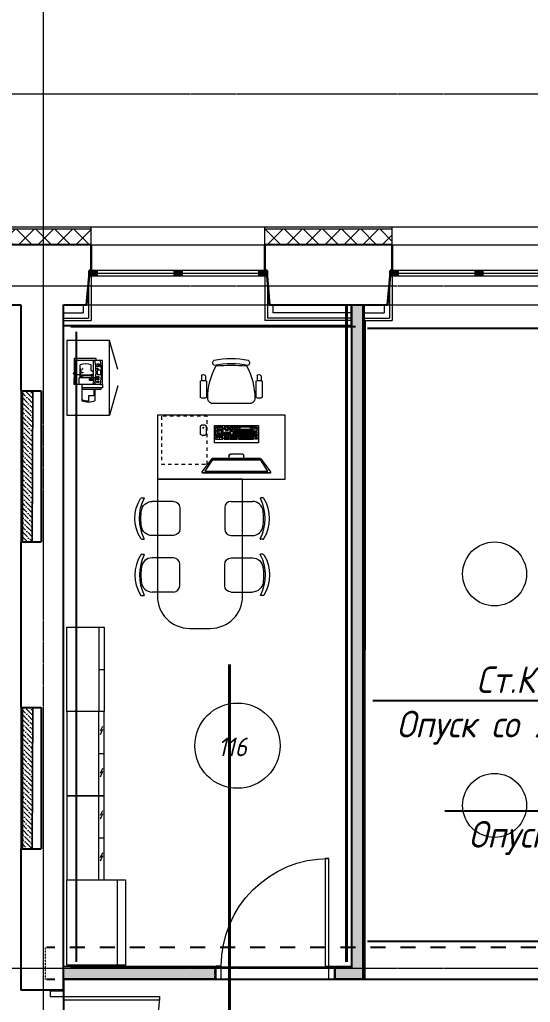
# Model space of a CAD drawing. Header units: millimetres. Extents: x -10178924 to 11692288, y -947381 to 58396.
# Drawn here: x 832958 to 837752, y -913262 to -904046 of the extents above; entities that cross this region are included whole.
import ezdxf
from ezdxf import colors
from ezdxf.entities.mleader import LeaderData, LeaderLine
from ezdxf.math import Vec2, Vec3

# ---------------------------------------------------------------- set-up
doc = ezdxf.new("R2010")
doc.units = ezdxf.units.MM
for name, pattern in [('HIDDEN', [9.525, 6.35, -3.175]), ('короткая штриховая', [282.222222, 141.111111, -141.111111]), ('осевая', [50.8, 31.75, -6.35, 6.35, -6.35]), ('Штрих', [6.35, 3.175, -3.175])]:
    doc.linetypes.add(name, pattern=pattern)
for name, color, linetype in [('_надписи канализация', 7, 'Continuous'), ('PDF _Марки помещений', 5, 'Continuous'), ('PDF _подоконники с зашивкой', 250, 'Continuous'), ('PDF _Стены краска9010', 7, 'Continuous'), ('ВК_Выноски', 7, 'Continuous'), ('Стены внутр.1', 7, 'Continuous')]:
    doc.layers.add(name, color=color, linetype=linetype)
doc.layers.add('PDF _Стены отделка', color=7, linetype='Continuous', true_color=0xb505c2)
for name, color, linetype, lineweight in [('АР_Двери', 250, 'Continuous', 9), ('Балки.1', 7, 'Continuous', 9), ('Двери', 7, 'Continuous', 9), ('Основная ГКЛ', 250, 'Continuous', 9), ('Отделка СТЕН', 6, 'Continuous', 13), ('Перегородки пеноблок', 40, 'Continuous', 9), ('Перегородки_ГКЛ', 20, 'Continuous', 9), ('Размеры осевые', 153, 'Continuous', 9), ('Стены.1', 7, 'Continuous', 25), ('Трасса', 6, 'Continuous', 40), ('ТХ оборудование', 7, 'Continuous', 9)]:
    doc.layers.add(name, color=color, linetype=linetype, lineweight=lineweight)
doc.styles.add('ISOCPEUR', font='isocpeui.ttf', dxfattribs={"width": 0.9})
doc.styles.add('ТЕКСТ', font='arial.ttf', dxfattribs={"height": 200})
doc.linetypes.add('зигзаг', pattern='A,0.00254,-5.08,[131,ltypeshp.shx,S=5.08,R=0,X=-5.08,Y=0],-10.16,[131,ltypeshp.shx,S=5.08,R=180,X=5.08,Y=0],-5.08', length=20.32254)

# ---------------------------------------------------------------- blocks, each defined once
blk = doc.blocks.new('_None')
blk = doc.blocks.new('№ 45 Тумба с распашными дверьми')
at = {"layer": 'ТХ оборудование', "color": 0}
for p, q in [((273.5, 477.6), (0, 400)), ((426.5, 477.6), (700, 400)), ((0, 0), (0, 400)), ((700, 0), (0, 0))]:
    blk.add_line(p, q, dxfattribs=at)
blk.add_lwpolyline([(700, 0), (0, 0), (0, 400), (700, 400)], close=True, dxfattribs=at)
blk = doc.blocks.new('Xerox 440-432 Plan')
at = {"color": 252, "lineweight": 9, "true_color": 0x939598}
for p, q in [((-23.75, 0), (-17.75, 0)), ((-23.75, -7), (-23.75, 0)), ((0, 0), (-17.75, 0)), ((-1.75, -20), (-1.75, 0)), ((0, -20), (0, 0)), ((-26.75, -7), (-38.75, -7)), ((-28.25, -19), (-28.25, -7)), ((-23.75, -7), (-26.75, -7)), ((-26.75, -24.5), (-26.75, -7)), ((-23.75, -1.25), (-1.75, -1.25)), ((-23.75, -4.5), (-17.75, -4.5)), ((-23.75, -24.1), (-23.75, -7)), ((-17.75, -1.25), (-17.75, 0)), ((-17.75, -19.44), (-17.75, -4.5)), ((-17.75, -5.5), (-5.75, -5.5)), ((-17.75, -6.25), (-9.75, -6.25)), ((-14.75, -5.5), (-14.75, -1.25)), ((-9.75, -6.25), (-9.75, -5.5)), ((-34.25, -13), (-38.75, -13)), ((-34.25, -18), (-34.25, -13)), ((-28.25, -18), (-34.25, -18)), ((-23.75, -17.75), (-1.75, -17.75)), ((-12.75, -17.75), (-10.75, -15.5)), ((-10.75, -15.5), (-5.75, -15.5)), ((-28.25, -19), (-38.75, -19)), ((-28.25, -24.5), (-28.25, -19)), ((-26.75, -24.5), (-28.25, -24.5)), ((-26.75, -26), (-26.75, -24.5)), ((-23.75, -26), (-26.75, -26)), ((-23.75, -24.1), (-23.75, -26)), ((-23.75, -26), (-1.75, -26)), ((-1.75, -26), (-1.75, -20)), ((-1.75, -20), (0, -20))]:
    blk.add_line(p, q, dxfattribs=at)
for points in [[(-13.55, -0.44), (-13.29, -0.44), (-13.29, 1.04), (-13.55, 1.04)], [(-16.33, -7.61), (-15.63, -7.61), (-15.63, -7.72), (-16.33, -7.72)], [(-14.1, -1.25), (-12.73, -1.25), (-12.73, -0.44), (-14.1, -0.44)], [(-13.04, -7.61), (-12.34, -7.61), (-12.34, -7.72), (-13.04, -7.72)], [(-9.05, -7.61), (-9.74, -7.61), (-9.74, -7.72), (-9.05, -7.72)], [(-20.17, -13.92), (-18.47, -13.92), (-18.47, -16.39), (-20.17, -16.39)], [(-19.32, -13.92), (-19.32, -13.92), (-19.32, -16.39), (-19.32, -16.39)], [(-16.38, -15.77), (-14.12, -15.77), (-14.12, -16.26), (-16.38, -16.26)], [(-21.85, -20.75), (-20.65, -20.75), (-20.65, -21.46), (-21.85, -21.46)], [(-21.85, -21.9), (-20.65, -21.9), (-20.65, -22.6), (-21.85, -22.6)], [(-19.48, -20.75), (-18.29, -20.75), (-18.29, -21.46), (-19.48, -21.46)], [(-19.48, -21.9), (-18.29, -21.9), (-18.29, -22.6), (-19.48, -22.6)], [(-17.53, -20.75), (-16.34, -20.75), (-16.34, -21.46), (-17.53, -21.46)], [(-17.53, -21.9), (-16.34, -21.9), (-16.34, -22.6), (-17.53, -22.6)], [(-14.94, -21.27), (-10.39, -21.27), (-10.39, -24), (-14.94, -24)], [(-9.53, -21.04), (-8.67, -21.04), (-8.67, -21.77), (-9.53, -21.77)]]:
    blk.add_lwpolyline(points, close=True, dxfattribs=at)
for points in [[(-17.75, -8.99), (-16.9, -8.99), (-16.9, -14.47), (-17.75, -14.47)], [(-15.25, -15.77), (-15.25, -7.2), (-15.11, -7.2), (-15.11, -15.77)], [(-15.11, -16.26), (-15.11, -16.84), (-15.25, -16.84), (-15.25, -16.26)]]:
    blk.add_lwpolyline(points, dxfattribs=at)
for centre in [(-7.14, -20.88), (-7.14, -21.92), (-7.14, -22.96), (-6.07, -20.88), (-6.07, -21.92), (-6.07, -22.96), (-5.01, -20.88), (-5.01, -21.92), (-5.01, -22.96)]:
    blk.add_circle(centre, 0.286, dxfattribs=at)
for centre, radius, start, end in [((-21.25, -13), 18.5, 161.07536, 198.92464), ((-21.25, -13), 17.5, 159.94896, 180), ((-17.75, -10.5), 13, 337.38014, 22.61986), ((-13.05, 39.29), 59.29, 259.60255, 280.98597), ((-13.05, 39.29), 64.29, 260.41911, 280.12219), ((-13.05, 39.29), 58.92, 259.60255, 265.42372)]:
    blk.add_arc(centre, radius, start, end, dxfattribs=at)
blk = doc.blocks.new('A$C2000a655')
at = {"layer": 'ТХ оборудование', "color": 252, "lineweight": 9, "true_color": 0x939598}
blk.add_line((-800, -474.4), (0, -474.4), dxfattribs=at)
blk.add_lwpolyline([(-800, 0), (0, 0), (0, -550), (-800, -550)], close=True, dxfattribs=at)
blk = doc.blocks.new('кресло специалиста')
at = {"layer": 'ТХ оборудование', "color": 252, "lineweight": 9, "true_color": 0x939598}
for p, q in [((-258.8, 279.6), (-213.2, 279.6)), ((-207.4, 291.6), (-56.3, 291.6)), ((-258.8, 242.8), (-213.1, 242.8)), ((-207.4, 231.4), (-56.3, 231.4)), ((0, -175.1), (0, 175.1)), ((-258.8, -242.8), (-213.1, -242.8)), ((-207.4, -231.4), (-56.3, -231.4)), ((-258.9, -279.6), (-213.2, -279.6)), ((-207.4, -291.6), (-56.3, -291.6))]:
    blk.add_line(p, q, dxfattribs=at)
for centre, radius, start, end in [((-250.3, 261.2), 20.2, 114.89545, 245.33537), ((-157.4, 261.5), 58.4, 148.95101, 211.04877), ((-106.3, 261.5), 58.4, 328.95097, 31.04877), ((-48.5, -403.4), 624.5, 89.87797, 119.10589), ((-45.4, 175.7), 45.4, 359.25187, 92.18664), ((325.7, 0.7), 747.5, 167.60199, 192.39777), ((-381.1, 145.4), 28.1, 34.29007, 145.70964), ((372.2, 0.7), 747.5, 167.60199, 192.39777), ((1404, 0.7), 1761.9, 175.39382, 184.65462), ((-381.1, -143.9), 28.1, 214.29147, 325.70827), ((-48.5, 403.4), 624.5, 240.90677, 270.12147), ((-45.4, -175.7), 45.4, 267.81347, 0.74787), ((-250.3, -261.2), 20.2, 114.89545, 245.33537), ((-157.4, -261.5), 58.4, 148.95098, 211.04877), ((-106.3, -261.5), 58.4, 328.95097, 31.04877)]:
    blk.add_arc(centre, radius, start, end, dxfattribs=at)
blk = doc.blocks.new('Стол учителя с навесной тумбой 1200х600х760')
at = {"layer": 'ТХ оборудование', "color": 252, "lineweight": 9, "true_color": 0x939598}
blk.add_lwpolyline([(0, 1200), (0, 0), (600, 0), (600, 1200)], close=True, dxfattribs=at)
at = {"layer": 'ТХ оборудование', "color": 252, "linetype": 'Штрих', "lineweight": 9, "ltscale": 10, "true_color": 0x939598}
blk.add_lwpolyline([(138.7, 1162.7), (138.7, 732.7), (588.7, 732.7), (588.7, 1162.7)], close=True, dxfattribs=at)
blk = doc.blocks.new('стул ученичеcкий isku Prima 5_7  460х530х410_510 регулир.')
at = {"layer": 'ТХ оборудование', "color": 252, "lineweight": 9, "true_color": 0x939598}
for p, q in [((359.5, 193.5), (337.8, 193.5)), ((0.5, 100.1), (0.5, -100)), ((60.5, 160), (260.8, 160)), ((60.5, -160), (260.8, -160)), ((359.5, -193.5), (337.8, -193.5))]:
    blk.add_line(p, q, dxfattribs=at)
for centre, radius, start, end in [((337.8, 190.5), 3, 90, 206.10217), ((-51, 0), 430, 333.89783, 26.10217), ((359.5, 183.5), 10, 31.93175, 90), ((65.1, 0), 356.9, 328.06825, 31.93175), ((60.5, 100), 60, 90, 180), ((260.8, 60), 100, 5.74156, 90), ((-132.1, 0), 497.4, 351.43082, 8.56918), ((260.8, -60), 100, 270, 354.25844), ((60.5, -100), 60, 180, 270), ((337.8, -190.5), 3, 153.89783, 270), ((359.5, -183.5), 10, 270, 328.06825)]:
    blk.add_arc(centre, radius, start, end, dxfattribs=at)
blk = doc.blocks.new('A$C5EDA459E')
at = {"layer": 'ТХ оборудование', "color": 252, "lineweight": 9, "true_color": 0x939598}
for p, q in [((626, 1158.6), (789.7, 1158.6)), ((626, 746.6), (626, 1158.6)), ((642.9, 1147.3), (642.9, 893.3)), ((727.6, 1147.3), (642.9, 1147.3)), ((642.9, 1107.8), (642.9, 1147.3)), ((642.9, 1147.3), (659.9, 1147.3)), ((642.9, 1124.7), (659.9, 1124.7)), ((676.8, 1107.8), (642.9, 1107.8)), ((659.9, 1147.3), (659.9, 1107.8)), ((676.8, 1147.3), (659.9, 1147.3)), ((659.9, 1147.3), (659.9, 1085.2)), ((659.9, 1090.8), (659.9, 1107.8)), ((659.9, 1107.8), (676.8, 1107.8)), ((676.8, 1107.8), (676.8, 1147.3)), ((676.8, 1107.8), (676.8, 938.5)), ((682.4, 1147.3), (682.4, 1119.1)), ((693.7, 1147.3), (682.4, 1147.3)), ((682.4, 1119.1), (693.7, 1119.1)), ((682.4, 1068.3), (682.4, 1113.4)), ((682.4, 1113.4), (693.7, 1113.4)), ((693.7, 1119.1), (693.7, 1147.3)), ((693.7, 1113.4), (693.7, 983.6)), ((699.4, 1147.3), (699.4, 1124.7)), ((699.4, 1124.7), (710.7, 1124.7)), ((699.4, 921.5), (699.4, 1124.7)), ((699.4, 1119.1), (710.7, 1119.1)), ((699.4, 1107.8), (699.4, 1119.1)), ((710.7, 1107.8), (699.4, 1107.8)), ((710.7, 1006.2), (710.7, 1147.3)), ((710.7, 1147.3), (727.6, 1147.3)), ((710.7, 1130.3), (727.6, 1130.3)), ((727.6, 1130.3), (710.7, 1130.3)), ((710.7, 1113.4), (727.6, 1113.4)), ((727.6, 893.3), (727.6, 1147.3)), ((727.6, 1147.3), (727.6, 1113.4)), ((727.6, 1113.4), (727.6, 1096.5)), ((738.9, 1130.3), (738.9, 1147.3)), ((738.9, 1147.3), (755.8, 1147.3)), ((738.9, 1130.3), (738.9, 1147.3)), ((738.9, 1147.3), (755.8, 1147.3)), ((755.8, 1130.3), (738.9, 1130.3)), ((755.8, 1130.3), (738.9, 1130.3)), ((738.9, 1113.4), (738.9, 1045.7)), ((738.9, 1045.7), (738.9, 1113.4)), ((738.9, 1113.4), (755.8, 1113.4)), ((755.8, 1113.4), (738.9, 1113.4)), ((755.8, 1147.3), (755.8, 1130.3)), ((755.8, 1147.3), (755.8, 1130.3)), ((755.8, 1045.7), (755.8, 1113.4)), ((755.8, 1113.4), (755.8, 1045.7)), ((642.9, 1085.2), (642.9, 1102.1)), ((642.9, 1102.1), (659.9, 1102.1)), ((659.9, 1085.2), (642.9, 1085.2)), ((659.9, 1085.2), (642.9, 1085.2)), ((642.9, 1085.2), (642.9, 983.6)), ((659.9, 1073.9), (659.9, 1090.8)), ((676.8, 1090.8), (659.9, 1090.8)), ((659.9, 983.6), (659.9, 1085.2)), ((659.9, 1073.9), (676.8, 1073.9)), ((676.8, 1073.9), (659.9, 1073.9)), ((676.8, 1057), (659.9, 1057)), ((659.9, 1040), (676.8, 1040)), ((665.5, 972.3), (665.5, 1023.1)), ((676.8, 1023.1), (665.5, 1023.1)), ((693.7, 1102.1), (682.4, 1102.1)), ((682.4, 1096.5), (693.7, 1096.5)), ((682.4, 1079.5), (693.7, 1079.5)), ((693.7, 1068.3), (682.4, 1068.3)), ((682.4, 944.1), (682.4, 1068.3)), ((693.7, 1051.3), (682.4, 1051.3)), ((682.4, 1045.7), (693.7, 1045.7)), ((693.7, 1034.4), (682.4, 1034.4)), ((693.7, 1017.5), (682.4, 1017.5)), ((710.7, 1090.8), (699.4, 1090.8)), ((699.4, 1085.2), (710.7, 1085.2)), ((710.7, 1073.9), (699.4, 1073.9)), ((710.7, 1057), (699.4, 1057)), ((710.7, 1040), (699.4, 1040)), ((710.7, 1023.1), (699.4, 1023.1)), ((710.7, 1096.5), (727.6, 1096.5)), ((716.3, 1062.6), (716.3, 978)), ((716.3, 1045.7), (716.3, 1062.6)), ((727.6, 1062.6), (716.3, 1062.6)), ((716.3, 1028.8), (716.3, 1045.7)), ((716.3, 1045.7), (727.6, 1045.7)), ((727.6, 1045.7), (716.3, 1045.7)), ((716.3, 1028.8), (727.6, 1028.8)), ((727.6, 1028.8), (716.3, 1028.8)), ((727.6, 1096.5), (727.6, 1062.6)), ((727.6, 1062.6), (727.6, 1028.8)), ((755.8, 1096.5), (738.9, 1096.5)), ((755.8, 1079.5), (738.9, 1079.5)), ((738.9, 1062.6), (755.8, 1062.6)), ((755.8, 1045.7), (738.9, 1045.7)), ((738.9, 1045.7), (755.8, 1045.7)), ((755.8, 1040), (738.9, 1040)), ((738.9, 1040), (738.9, 972.3)), ((738.9, 1034.4), (755.8, 1034.4)), ((755.8, 1023.1), (738.9, 1023.1)), ((755.8, 972.3), (755.8, 1040)), ((755.8, 1034.4), (755.8, 1006.2)), ((642.9, 983.6), (659.9, 983.6)), ((642.9, 938.5), (642.9, 978)), ((642.9, 978), (659.9, 978)), ((659.9, 961), (642.9, 961)), ((642.9, 961), (659.9, 961)), ((642.9, 915.9), (642.9, 938.5)), ((642.9, 938.5), (676.8, 938.5)), ((659.9, 938.5), (642.9, 938.5)), ((659.9, 978), (659.9, 938.5)), ((659.9, 938.5), (659.9, 915.9)), ((676.8, 1006.2), (665.5, 1006.2)), ((676.8, 989.2), (665.5, 989.2)), ((676.8, 972.3), (665.5, 972.3)), ((665.5, 938.5), (665.5, 972.3)), ((676.8, 955.4), (665.5, 955.4)), ((665.5, 938.5), (665.5, 893.3)), ((676.8, 989.2), (676.8, 972.3)), ((682.4, 994.9), (693.7, 994.9)), ((693.7, 983.6), (682.4, 983.6)), ((693.7, 966.7), (682.4, 966.7)), ((682.4, 932.8), (682.4, 944.1)), ((682.4, 893.3), (682.4, 932.8)), ((693.7, 983.6), (693.7, 961)), ((693.7, 961), (693.7, 932.8)), ((710.7, 955.4), (693.7, 955.4)), ((710.7, 1006.2), (699.4, 1006.2)), ((710.7, 989.2), (699.4, 989.2)), ((699.4, 989.2), (710.7, 989.2)), ((699.4, 972.3), (710.7, 972.3)), ((710.7, 955.4), (699.4, 955.4)), ((699.4, 938.5), (710.7, 938.5)), ((710.7, 1006.2), (710.7, 989.2)), ((710.7, 989.2), (710.7, 955.4)), ((710.7, 955.4), (710.7, 921.5)), ((716.3, 1011.8), (727.6, 1011.8)), ((716.3, 927.2), (716.3, 978)), ((716.3, 978), (727.6, 978)), ((716.3, 961), (727.6, 961)), ((727.6, 927.2), (716.3, 927.2)), ((716.3, 910.2), (716.3, 927.2)), ((727.6, 978), (727.6, 961)), ((727.6, 961), (727.6, 944.1)), ((727.6, 944.1), (727.6, 927.2)), ((727.6, 927.2), (727.6, 893.3)), ((738.9, 972.3), (738.9, 1000.5)), ((755.8, 989.2), (738.9, 989.2)), ((755.8, 972.3), (738.9, 972.3)), ((738.9, 972.3), (755.8, 972.3)), ((738.9, 944.1), (738.9, 961)), ((738.9, 961), (755.8, 961)), ((755.8, 961), (738.9, 961)), ((738.9, 961), (738.9, 893.3)), ((738.9, 927.2), (738.9, 944.1)), ((738.9, 944.1), (755.8, 944.1)), ((738.9, 893.3), (738.9, 927.2)), ((755.8, 1000.5), (755.8, 972.3)), ((755.8, 961), (755.8, 927.2)), ((755.8, 893.3), (755.8, 961)), ((642.9, 893.3), (642.9, 915.9)), ((642.9, 915.9), (659.9, 915.9)), ((659.9, 915.9), (642.9, 915.9)), ((642.9, 893.3), (727.6, 893.3)), ((659.9, 893.3), (642.9, 893.3)), ((642.9, 870.7), (642.9, 887.7)), ((642.9, 887.7), (659.9, 887.7)), ((642.9, 887.7), (642.9, 836.9)), ((659.9, 887.7), (642.9, 887.7)), ((642.9, 870.7), (659.9, 870.7)), ((676.8, 870.7), (642.9, 870.7)), ((659.9, 853.8), (642.9, 853.8)), ((642.9, 836.9), (659.9, 836.9)), ((659.9, 836.9), (648.6, 836.9)), ((659.9, 915.9), (659.9, 893.3)), ((659.9, 836.9), (659.9, 887.7)), ((659.9, 870.7), (676.8, 870.7)), ((659.9, 836.9), (659.9, 853.8)), ((665.5, 910.2), (676.8, 910.2)), ((665.5, 910.2), (676.8, 910.2)), ((676.8, 893.3), (665.5, 893.3)), ((676.8, 853.8), (665.5, 853.8)), ((676.8, 910.2), (676.8, 893.3)), ((676.8, 870.7), (676.8, 853.8)), ((710.7, 893.3), (682.4, 893.3)), ((727.6, 887.7), (693.7, 887.7)), ((693.7, 887.7), (693.7, 836.9)), ((693.7, 836.9), (727.6, 836.9)), ((710.7, 921.5), (699.4, 921.5)), ((699.4, 836.9), (699.4, 887.7)), ((699.4, 887.7), (710.7, 887.7)), ((699.4, 870.7), (727.6, 870.7)), ((699.4, 853.8), (710.7, 853.8)), ((710.7, 836.9), (699.4, 836.9)), ((710.7, 921.5), (710.7, 893.3)), ((710.7, 887.7), (710.7, 836.9)), ((716.3, 893.3), (716.3, 910.2)), ((727.6, 910.2), (716.3, 910.2)), ((727.6, 893.3), (716.3, 893.3)), ((716.3, 887.7), (727.6, 887.7)), ((716.3, 853.8), (727.6, 853.8)), ((727.6, 836.9), (716.3, 836.9)), ((727.6, 836.9), (727.6, 887.7)), ((727.6, 853.8), (727.6, 836.9)), ((755.8, 910.2), (738.9, 910.2)), ((738.9, 836.9), (738.9, 887.7)), ((738.9, 887.7), (738.9, 836.9)), ((738.9, 887.7), (755.8, 887.7)), ((755.8, 887.7), (738.9, 887.7)), ((738.9, 870.7), (755.8, 870.7)), ((738.9, 853.8), (755.8, 853.8)), ((755.8, 836.9), (738.9, 836.9)), ((738.9, 836.9), (755.8, 836.9)), ((755.8, 836.9), (755.8, 887.7)), ((755.8, 887.7), (755.8, 836.9)), ((913.8, 882), (919.5, 882)), ((936.4, 887.7), (936.4, 893.3)), ((642.9, 825.6), (642.9, 757.9)), ((727.6, 825.6), (642.9, 825.6)), ((642.9, 757.9), (727.6, 757.9)), ((648.6, 825.6), (648.6, 791.7)), ((659.9, 825.6), (648.6, 825.6)), ((648.6, 774.8), (648.6, 791.7)), ((648.6, 791.7), (659.9, 791.7)), ((710.7, 774.8), (648.6, 774.8)), ((659.9, 774.8), (648.6, 774.8)), ((648.6, 774.8), (648.6, 757.9)), ((648.6, 757.9), (710.7, 757.9)), ((665.5, 791.7), (665.5, 825.6)), ((665.5, 825.6), (710.7, 825.6)), ((665.5, 808.6), (710.7, 808.6)), ((710.7, 791.7), (665.5, 791.7)), ((665.5, 774.8), (665.5, 791.7)), ((710.7, 774.8), (665.5, 774.8)), ((676.8, 825.6), (676.8, 774.8)), ((676.8, 757.9), (676.8, 774.8)), ((699.4, 791.7), (699.4, 825.6)), ((699.4, 774.8), (699.4, 791.7)), ((710.7, 825.6), (710.7, 791.7)), ((710.7, 791.7), (710.7, 774.8)), ((710.7, 757.9), (710.7, 774.8)), ((716.3, 808.6), (716.3, 825.6)), ((716.3, 825.6), (727.6, 825.6)), ((716.3, 757.9), (716.3, 808.6)), ((727.6, 808.6), (716.3, 808.6)), ((716.3, 791.7), (727.6, 791.7)), ((727.6, 791.7), (716.3, 791.7)), ((716.3, 774.8), (727.6, 774.8)), ((727.6, 757.9), (716.3, 757.9)), ((727.6, 825.6), (727.6, 774.8)), ((727.6, 757.9), (727.6, 825.6)), ((727.6, 774.8), (727.6, 757.9)), ((738.9, 825.6), (738.9, 757.9)), ((755.8, 825.6), (738.9, 825.6)), ((738.9, 757.9), (755.8, 757.9)), ((744.5, 819.9), (744.5, 814.3)), ((744.5, 819.9), (744.5, 814.3)), ((744.5, 791.7), (744.5, 797.4)), ((744.5, 797.4), (744.5, 791.7)), ((744.5, 769.1), (744.5, 774.8)), ((744.5, 774.8), (744.5, 769.1)), ((755.8, 757.9), (755.8, 825.6)), ((722, 633.7), (722, 639.3)), ((1060.6, 628), (1066.2, 628)), ((1066.2, 628), (1066.2, 633.7))]:
    blk.add_line(p, q, dxfattribs=at)
for points in [[(936.4, 1175.5), (936.4, 949.7), (936.4, 729.6), (942.1, 718.3), (942.1, 718.3), (1060.6, 628), (1066.2, 628), (1071.9, 633.7), (1071.9, 949.7), (1071.9, 1271.4), (1066.2, 1277.1), (1060.6, 1277.1), (942.1, 1186.8), (942.1, 1186.8)], [(1054.9, 949.7), (1054.9, 1248.9), (953.3, 1181.1), (953.3, 949.7), (953.3, 724), (1054.9, 656.3)], [(710.7, 1079.5), (727.6, 1079.5)], [(716.3, 994.9), (727.6, 994.9)], [(716.3, 944.1), (727.6, 944.1)], [(755.8, 893.3), (738.9, 893.3)], [(722, 633.7), (710.7, 616.8), (710.7, 616.8), (637.3, 616.8), (626, 622.4), (620.4, 628), (620.4, 645), (620.4, 656.3), (626, 661.9), (637.3, 667.6), (710.7, 667.6), (710.7, 667.6), (722, 656.3)], [(648.6, 639.3), (642.9, 639.3), (642.9, 639.3), (642.9, 639.3), (642.9, 639.3), (642.9, 639.3), (642.9, 639.3), (642.9, 645), (642.9, 645), (642.9, 645), (642.9, 645), (648.6, 645), (648.6, 645), (648.6, 645), (648.6, 645), (648.6, 639.3), (648.6, 639.3), (648.6, 639.3), (648.6, 639.3), (648.6, 639.3), (648.6, 639.3)], [(654.2, 639.3), (648.6, 645)]]:
    blk.add_lwpolyline(points, close=True, dxfattribs=at)
for points in [[(1060.6, 628), (1066.2, 639.3), (1066.2, 949.7), (1066.2, 1265.8), (1060.6, 1277.1)], [(1066.2, 628), (1066.2, 639.3), (1066.2, 949.7), (1066.2, 1265.8), (1066.2, 1277.1)], [(789.7, 1158.6), (789.7, 746.6), (626, 746.6)], [(710.7, 1124.7), (710.7, 1147.3), (699.4, 1147.3)], [(947.7, 1191.1), (947.7, 949.7), (947.7, 714)], [(755.8, 1006.2), (738.9, 1006.2), (738.9, 1034.4)], [(936.4, 887.7), (913.8, 882), (902.5, 887.7), (891.3, 898.9), (891.3, 949.7), (891.3, 1006.2), (902.5, 1017.5), (913.8, 1023.1), (936.4, 1017.5)], [(913.8, 882), (896.9, 887.7), (891.3, 898.9), (891.3, 949.7), (891.3, 1000.5), (896.9, 1017.5), (913.8, 1023.1)], [(676.8, 910.2), (676.8, 938.5), (665.5, 938.5)], [(693.7, 932.8), (682.4, 932.8), (693.7, 932.8), (693.7, 921.5), (710.7, 921.5)], [(738.9, 927.2), (755.8, 927.2), (755.8, 893.3)], [(676.8, 870.7), (676.8, 853.8), (659.9, 853.8)], [(727.6, 887.7), (727.6, 870.7), (727.6, 853.8)], [(648.6, 791.7), (659.9, 791.7), (659.9, 825.6)]]:
    blk.add_lwpolyline(points, dxfattribs=at)
blk.add_lwpolyline([(2529.5, 511), (2529.5, 711, 0.414214), (2229.5, 1011), (1129.5, 1011), (1129.5, 211), (2229.5, 211, 0.414214)], format="xyb", close=True, dxfattribs=at)
for name, p, rotation in [('Стол учителя с навесной тумбой 1200х600х760', (1129.5, 1411), 180), ('стул ученичеcкий isku Prima 5_7  460х530х410_510 регулир.', (2029.4, 422), 269.8541680051596)]:
    blk.add_blockref(name, p, dxfattribs=dict(at, rotation=rotation))
at = {"layer": 'ТХ оборудование', "color": 252, "lineweight": 9, "true_color": 0x939598, "extrusion": (2.30713e-16, 4.10903e-24, -1), "xscale": -1, "zscale": -1, "rotation": 270.1458299541144}
blk.add_blockref('стул ученичеcкий isku Prima 5_7  460х530х410_510 регулир.', (-1498.5, 842.5), dxfattribs=at)
at = {"layer": 'ТХ оборудование', "color": 252, "lineweight": 9, "true_color": 0x939598, "xscale": -1, "rotation": 270.1458319948404}
blk.add_blockref('стул ученичеcкий isku Prima 5_7  460х530х410_510 регулир.', (2029.4, 842.5), dxfattribs=at)
at = {"layer": 'ТХ оборудование', "xscale": -1, "rotation": 180}
blk.add_blockref('кресло специалиста', (419.9, 904.4), dxfattribs=at)
at = {"layer": 'ТХ оборудование', "color": 252, "lineweight": 9, "true_color": 0x939598, "extrusion": (2.30713e-16, -4.10903e-24, -1), "zscale": -0.9999999999999999, "rotation": 269.8541700458856}
blk.add_blockref('стул ученичеcкий isku Prima 5_7  460х530х410_510 регулир.', (-1498.5, 422), dxfattribs=at)
blk = doc.blocks.new('A$C393516CA')
at = {"layer": 'ТХ оборудование', "color": 252, "lineweight": 9, "true_color": 0x939598}
for p, q in [((50.8, 0), (50.8, 790.1)), ((16.9, 649), (39.5, 603.9)), ((16.9, 620.8), (39.5, 570)), ((50.8, 395.1), (0, 395.1)), ((16.9, 254), (39.5, 208.8)), ((16.9, 225.7), (39.5, 175))]:
    blk.add_line(p, q, dxfattribs=at)
blk.add_lwpolyline([(0, 790.1), (349.9, 790.1), (349.9, 0), (0, 0)], close=True, dxfattribs=at)
blk = doc.blocks.new('A$C1C426B68')
at = {"layer": 'ТХ оборудование', "color": 252, "lineweight": 9, "true_color": 0x939598}
for p, q in [((50.8, 0), (50.8, 790.1)), ((50.8, 395.1), (0, 395.1))]:
    blk.add_line(p, q, dxfattribs=at)
blk.add_lwpolyline([(0, 790.1), (349.9, 790.1), (349.9, 0), (0, 0)], close=True, dxfattribs=at)
blk = doc.blocks.new('*U2166')
at = {"layer": 'АР_Двери'}
for points in [[(1428.8, 898.7), (1393.8, 898.7), (1393.8, 0), (1428.8, 0)], [(50, 480.1), (85, 480.1), (85, 0), (50, 0)], [(50, 0), (0, 0), (0, -125), (50, -125)], [(1428.8, 0), (1478.8, 0), (1478.8, -125), (1428.8, -125)]]:
    blk.add_lwpolyline(points, close=True, dxfattribs=at)
for centre, radius, start, end in [((1428.8, 0), 898.7, 90, 180), ((50, 0), 480.1, 0, 90)]:
    blk.add_arc(centre, radius, start, end, dxfattribs=at)
at = {"layer": 'Основная ГКЛ', "ltscale": 5}
for p, q in [((-10, 0), (-10, -125)), ((1488.8, 0), (1488.8, -125))]:
    blk.add_line(p, q, dxfattribs=at)
blk = doc.blocks.new('Двустворчатое Окно 22')
at = {"layer": 'Стены.1', "linetype": 'Continuous', "lineweight": 0}
for points in [[(-835, 0), (-835, -50), (-755, -50), (-755, 0)], [(0, -50), (0, 0), (-40, 0), (-40, -50)], [(0, 0), (0, -50), (40, -50), (40, 0)], [(835, -50), (835, 0), (755, 0), (755, -50)]]:
    blk.add_hatch(color=256, dxfattribs=at).paths.add_polyline_path(points)
at = {"layer": 'Стены.1', "linetype": 'Continuous', "lineweight": 5}
for p, q in [((-858.6, 270), (858.6, 270)), ((-755, 0), (-40, 0)), ((40, 0), (755, 0)), ((-755, -25), (-40, -25)), ((-40, -50), (-755, -50)), ((40, -25), (755, -25)), ((755, -50), (40, -50)), ((-815, -290), (815, -290))]:
    blk.add_line(p, q, dxfattribs=at)
at = {"layer": 'Стены.1', "linetype": 'Continuous', "lineweight": 30}
for p, q in [((-835, 0), (-858.6, 270)), ((835, 0), (858.6, 270)), ((-835, -50), (-835, 0)), ((-835, -50), (-835, 0)), ((835, -50), (835, 0)), ((835, -50), (835, 0)), ((-815, -50), (-835, -50)), ((-815, -50), (-835, -50)), ((-815, -290), (-815, -50)), ((815, -50), (835, -50)), ((815, -50), (835, -50)), ((815, -290), (815, -50))]:
    blk.add_line(p, q, dxfattribs=at)
at = {"layer": 'Стены.1', "linetype": 'Continuous', "lineweight": 20}
for p, q in [((-835, 0), (-755, 0)), ((-755, 0), (-755, -50)), ((-40, -50), (-40, 0)), ((-40, 0), (0, 0)), ((0, 0), (40, 0)), ((40, 0), (40, -50)), ((755, -50), (755, 0)), ((755, 0), (835, 0)), ((-755, -50), (-835, -50)), ((0, -50), (-40, -50)), ((40, -50), (0, -50)), ((835, -50), (755, -50))]:
    blk.add_line(p, q, dxfattribs=at)
blk = doc.blocks.new('*U2188')
at = {"layer": 'АР_Двери'}
for points in [[(-1059.5, 0), (-1109.5, 0), (-1109.5, 125), (-1059.5, 125)], [(-50, 0), (0, 0), (0, 125), (-50, 125)], [(-50, -1009.5), (-85, -1009.5), (-85, 0), (-50, 0)]]:
    blk.add_lwpolyline(points, close=True, dxfattribs=at)
blk.add_arc((-50, 0), 1009.5, 180, 270, dxfattribs=at)
at = {"layer": 'Основная ГКЛ', "linetype": 'HIDDEN', "ltscale": 5}
for p, q in [((-1119.5, 125), (-1119.5, 0)), ((10, 0), (10, 125))]:
    blk.add_line(p, q, dxfattribs=at)
blk = doc.blocks.new('A$Cad086cf1')
at = {"layer": 'Отделка СТЕН', "true_color": 0x636466, "transparency": 33554687}
h = blk.add_hatch(dxfattribs=at)
h.set_pattern_fill('ANSI37', color=251, scale=40)
h.set_pattern_definition([(45, (142968.72, -47941.48), (-89.80256, 89.80256), []), (135, (142968.72, -47941.48), (-89.80256, -89.80256), [])])
h.paths.add_polyline_path([(-7386.275, -40477.364), (-7536.275, -40477.364), (-7536.275, -48446.478), (-6006.547, -48446.478), (-6006.547, -48296.478), (-7386.275, -48296.478)])
h.paths.add_polyline_path([(-3197.852, -48296.478), (-4376.547, -48296.478), (-4376.547, -48446.478), (-3197.852, -48446.478)])
h.paths.add_polyline_path([(-414.627, -48296.478), (-1567.852, -48296.478), (-1567.852, -48446.478), (-414.627, -48446.478)])
h.paths.add_polyline_path([(2382.027, -48296.478), (1215.373, -48296.478), (1215.373, -48446.478), (2382.027, -48446.478)])
h.paths.add_polyline_path([(-7386.275, -31868.119), (-151.462, -31868.119), (-151.462, -31718.119), (-7536.275, -31718.119), (-7536.275, -33241.401), (-7386.275, -33241.401)])
h.paths.add_polyline_path([(25266.729, -31249.802), (25116.721, -31249.802), (25121.326, -31717.601), (24909.646, -31718.119), (24909.646, -31868.119), (25272.81, -31867.587)])
h.paths.add_polyline_path([(23279.646, -31718.119), (22121.774, -31718.119), (22121.774, -31868.119), (23279.646, -31868.119)])
h.paths.add_polyline_path([(20491.774, -31718.119), (19316.859, -31718.119), (19316.859, -31868.119), (20491.774, -31868.119)])
h.paths.add_polyline_path([(17713.142, -29916.63), (17168.725, -29916.63), (17168.725, -30066.63), (17563.142, -30066.63), (17563.142, -31868.119), (17886.859, -31868.119), (17886.859, -31718.119), (17713.142, -31718.119)])
h.paths.add_polyline_path([(17168.725, -29916.63), (16213.142, -29916.63), (16213.142, -30066.63), (17168.725, -30066.63)])
h.paths.add_polyline_path([(14198.142, -29916.63), (13168.725, -29916.63), (13168.725, -30066.63), (14198.142, -30066.63)])
h.paths.add_polyline_path([(13168.725, -29916.63), (12691.199, -29916.63), (12691.199, -31718.119), (12503.883, -31718.119), (12503.883, -31868.119), (12841.199, -31868.119), (12841.199, -30066.63), (13168.725, -30066.63)])
h.paths.add_polyline_path([(11073.883, -31718.119), (9888.912, -31718.119), (9888.912, -31868.119), (11073.883, -31868.119)])
h.paths.add_polyline_path([(8258.912, -31718.119), (7097.756, -31718.119), (7097.756, -31868.119), (8258.912, -31868.119)])
h.paths.add_polyline_path([(5467.756, -31718.119), (4303.088, -31718.119), (4303.088, -31868.119), (5465.74, -31868.119)])
h.paths.add_polyline_path([(2673.088, -31718.119), (1478.538, -31718.119), (1478.538, -31868.119), (2673.088, -31868.119)])
h.paths.add_polyline_path([(23941.72, -48296.478), (23603.748, -48296.478), (23603.748, -48446.478), (23941.72, -48446.478)])
h.paths.add_polyline_path([(21973.748, -48296.478), (20808.789, -48296.478), (20808.789, -48446.478), (21973.748, -48446.478)])
h.paths.add_polyline_path([(19178.789, -48296.478), (18008.239, -48296.478), (18008.239, -48446.478), (19178.789, -48446.478)])
h.paths.add_polyline_path([(16378.239, -48296.478), (15216.447, -48296.478), (15216.447, -48446.478), (16378.239, -48446.478)])
h.paths.add_polyline_path([(13586.447, -48296.478), (12422.391, -48296.478), (12422.391, -48446.478), (13586.447, -48446.478)])
h.paths.add_polyline_path([(10792.391, -48296.478), (9611.009, -48296.478), (9611.009, -48446.478), (10792.391, -48446.478)])
h.paths.add_polyline_path([(7981.009, -48296.478), (6809.325, -48296.478), (6809.325, -48446.478), (7981.009, -48446.478)])
h.paths.add_polyline_path([(5179.325, -48296.478), (4012.027, -48296.478), (4012.027, -48446.478), (5179.325, -48446.478)])
at = {"layer": 'Перегородки пеноблок', "true_color": 0x636466, "transparency": 33554687}
h = blk.add_hatch(dxfattribs=at)
h.set_pattern_fill('ANSI36', color=251, scale=10)
h.set_pattern_definition([(45, (-88463.953, -47404.467), (16.83798, 61.739261), [79.375, -15.875, 0, -15.875])])
h.paths.add_polyline_path([(2138.794, -38746.478), (2138.794, -38646.478), (2298.794, -38646.478), (2298.794, -32428.119), (2398.794, -32428.119), (2398.794, -38746.478)])
h.paths.add_polyline_path([(1008.75, -38646.478), (1008.794, -38746.478), (-411.206, -38746.478), (-411.206, -38646.478)])
h = blk.add_hatch(dxfattribs=at)
h.set_pattern_fill('ANSI36', color=251, scale=10, angle=90)
h.set_pattern_definition([(135, (-167122.55, -80085.847), (-61.739261, 16.83798), [79.375, -15.875, 0, -15.875])])
h.paths.add_polyline_path([(-798.506, -33234.986), (-798.506, -34651.196), (-706.369, -34651.196), (-701.139, -33234.986)])
h = blk.add_hatch(dxfattribs=at)
h.set_pattern_fill('ANSI36', color=251, scale=10, angle=90)
h.set_pattern_definition([(135, (-167122.55, -83058.106), (-61.739261, 16.83798), [79.375, -15.875, 0, -15.875])])
h.paths.add_polyline_path([(-798.506, -36207.246), (-798.506, -37532.123), (-706.369, -37532.123), (-701.139, -36207.246)])
at = {"layer": 'PDF _Марки помещений', "color": 251, "lineweight": 9, "true_color": 0x636466, "transparency": 33554687}
blk.add_circle((1220.73, -36564.253), 400.063, dxfattribs=at)
at = {"layer": 'PDF _подоконники с зашивкой', "color": 251, "lineweight": 25, "true_color": 0x636466, "transparency": 33554687}
blk.add_lwpolyline([(2288.794, -32438.119), (2288.794, -32627.458), (-411.206, -32627.458), (-411.206, -32438.119)], dxfattribs=at)
at = {"layer": 'PDF _Стены краска9010', "color": 251, "true_color": 0x636466, "transparency": 33554585}
for p, q in [((-344.405, -32632.668), (2328.599, -32632.668)), ((-294.404, -32682.629), (-294.404, -38590.831)), ((2328.599, -32632.668), (2328.599, -32632.668)), ((2441.06, -32649.972), (9893.746, -32649.419)), ((2441.914, -38398.581), (8465.094, -38398.581)), ((-294.404, -38590.831), (-294.404, -38590.831)), ((-344.589, -38640.098), (2293.289, -38640.098)), ((2293.289, -38640.098), (2293.289, -38640.098)), ((-411.206, -38756.478), (-411.206, -41306.478)), ((14127.02, -38756.478), (-411.206, -38756.478))]:
    blk.add_line(p, q, dxfattribs=at)
at = {"layer": 'PDF _Стены отделка', "color": 251, "lineweight": 40, "true_color": 0x636466, "transparency": 33554610}
for p in [(2243.634, -32423.73), (2243.634, -38590.976)]:
    blk.add_line(p, (2243.634, -38590.976), dxfattribs=at)
at = {"layer": 'PDF _Стены отделка', "color": 251, "linetype": 'зигзаг', "lineweight": 40, "ltscale": 0.1, "true_color": 0x636466, "transparency": 33554610}
for p in [(2408.794, -38756.478), (2413.343, -32578.119)]:
    blk.add_line(p, (2413.343, -32578.119), dxfattribs=at)
at = {"layer": 'Балки.1', "color": 251, "linetype": 'короткая штриховая', "ltscale": 0.01, "true_color": 0x636466, "transparency": 33554687}
blk.add_line((-580.67, -38756.478), (-580.67, -38456.478), dxfattribs=at)
at = {"layer": 'Отделка СТЕН', "color": 251, "true_color": 0x636466, "transparency": 33554687}
for p, q in [((-151.462, -31868.119), (-151.462, -31698.119)), ((1478.538, -31868.119), (1478.538, -31698.119)), ((2673.088, -31868.119), (2673.088, -31698.119))]:
    blk.add_line(p, q, dxfattribs=at)
for points in [[(24743.725, -48466.478), (-7556.275, -48466.478), (-7556.275, -31698.119), (12671.199, -31698.119), (12671.199, -29896.63), (14198.142, -29896.63)], [(-7536.275, -33241.401), (-7536.275, -31718.119), (-151.462, -31718.119)], [(1473.725, -31718.119), (2663.725, -31718.119)]]:
    blk.add_lwpolyline(points, dxfattribs=at)
at = {"layer": 'Перегородки пеноблок', "color": 251, "linetype": 'Continuous', "true_color": 0x636466, "transparency": 33554687}
for p, q in [((2288.794, -32428.119), (2288.794, -38636.478)), ((2298.794, -38646.478), (2298.794, -32428.119)), ((2398.794, -38746.478), (2398.794, -32428.119)), ((2408.794, -38756.478), (2408.794, -32428.119)), ((2288.794, -38636.478), (2138.794, -38636.478)), ((2138.794, -38646.478), (2298.794, -38646.478)), ((2138.794, -38746.478), (2398.794, -38746.478)), ((2138.794, -38756.478), (2408.794, -38756.478))]:
    blk.add_line(p, q, dxfattribs=at)
at = {"layer": 'Перегородки пеноблок', "color": 251, "true_color": 0x636466, "transparency": 33554687}
for p, q in [((-811.206, -33234.986), (-811.206, -34651.196)), ((-798.506, -33234.986), (-798.506, -34651.196)), ((-811.206, -36207.246), (-811.206, -37532.123)), ((-798.506, -36207.246), (-798.506, -37532.123)), ((1008.794, -38636.478), (1008.794, -38756.478)), ((2138.794, -38636.478), (2138.794, -38756.478))]:
    blk.add_line(p, q, dxfattribs=at)
for points in [[(-798.506, -34651.196), (-798.506, -33234.986)], [(-706.369, -34651.196), (-701.139, -33234.986), (-706.369, -34651.196)], [(-798.506, -37532.123), (-798.506, -36207.246)], [(-706.369, -37532.123), (-701.139, -36207.246), (-706.369, -37532.123)]]:
    blk.add_lwpolyline(points, dxfattribs=at)
at = {"layer": 'Перегородки пеноблок', "color": 251, "linetype": 'Continuous', "true_color": 0x636466, "transparency": 33554687, "flags": 128}
for points in [[(1008.794, -38636.478), (-411.206, -38636.478)], [(-411.206, -38646.478), (1008.794, -38646.478)], [(-411.206, -38746.478), (1008.794, -38746.478)], [(-411.206, -38756.478), (1008.794, -38756.478)]]:
    blk.add_lwpolyline(points, dxfattribs=at)
at = {"layer": 'Перегородки_ГКЛ', "color": 251, "ltscale": 0.1, "true_color": 0x636466, "transparency": 33554687}
for p, q in [((-151.462, -32108.119), (-151.462, -32578.119)), ((1478.538, -32108.119), (1478.538, -32578.119)), ((2673.088, -32138.119), (2673.088, -32578.119)), ((-176.462, -32245.27), (-176.462, -32553.119)), ((1503.538, -32245.27), (1503.538, -32553.119)), ((2648.088, -32245.27), (2648.088, -32553.119)), ((-226.462, -32429.054), (-226.462, -32503.119)), ((1553.538, -32428.634), (1553.538, -32503.119)), ((2598.088, -32428.119), (2598.088, -32503.119)), ((-411.206, -32503.119), (-226.462, -32503.119)), ((2288.794, -32503.119), (1553.538, -32503.119)), ((2413.343, -32503.119), (2598.088, -32503.119)), ((-411.206, -32553.119), (-176.462, -32553.119)), ((-411.206, -32578.119), (-151.462, -32578.119)), ((2288.794, -32578.119), (1478.538, -32578.119)), ((2288.794, -32553.119), (1503.538, -32553.119)), ((2413.343, -32553.119), (2648.088, -32553.119)), ((2413.343, -32578.119), (2673.088, -32578.119))]:
    blk.add_line(p, q, dxfattribs=at)
at = {"layer": 'Размеры осевые', "color": 251, "linetype": 'осевая', "ltscale": 0.5, "true_color": 0x636466, "transparency": 33554687}
for p, q in [((-600, -43050), (-600, -25800)), ((-9750, -30450), (44700, -30450)), ((-9750, -32250), (62308.109, -32250)), ((-9750, -38650), (62308.109, -38650))]:
    blk.add_line(p, q, dxfattribs=at)
at = {"layer": 'Стены внутр.1', "color": 251, "linetype": 'Continuous', "true_color": 0x636466, "transparency": 33554687}
for p, q in [((-811.206, -33234.986), (-621.531, -33234.986)), ((-621.531, -33234.986), (-621.531, -34651.196)), ((-811.206, -34651.196), (-621.531, -34651.196)), ((-811.206, -36207.246), (-621.531, -36207.246)), ((-621.531, -36207.246), (-621.531, -37532.123)), ((-811.206, -37532.123), (-621.531, -37532.123)), ((-411.206, -38856.478), (-811.206, -38856.478))]:
    blk.add_line(p, q, dxfattribs=at)
at = {"layer": 'Стены внутр.1', "color": 251, "linetype": 'Continuous', "true_color": 0x636466, "transparency": 33554687, "flags": 128}
for points in [[(-811.206, -32428.119), (-811.206, -33234.986)], [(-411.206, -38609.589), (-411.206, -32428.119)], [(-811.206, -34651.196), (-811.206, -36207.246)], [(-811.206, -37532.122), (-811.206, -38856.478)], [(-411.206, -38647.667), (-411.206, -38527.667)], [(-411.206, -38856.988), (-411.206, -38647.667)]]:
    blk.add_lwpolyline(points, dxfattribs=at)
at = {"layer": 'Стены внутр.1', "color": 251, "linetype": 'короткая штриховая', "true_color": 0x636466, "transparency": 33554687, "flags": 128}
for points in [[(17003.142, -38456.478), (-570.67, -38456.478)], [(17003.142, -38756.478), (-570.67, -38756.478)]]:
    blk.add_lwpolyline(points, dxfattribs=at)
at = {"layer": 'Стены.1', "color": 251, "linetype": 'Continuous', "true_color": 0x636466, "transparency": 33554687}
for p, q in [((-151.462, -31868.119), (-151.462, -32108.119)), ((1478.538, -31868.119), (1478.538, -32108.119)), ((2673.088, -31868.119), (2673.088, -32108.119)), ((-171.462, -32158.119), (-195.084, -32428.119)), ((-151.462, -32108.119), (-171.462, -32108.119)), ((-171.462, -32108.119), (-171.462, -32158.119)), ((1478.538, -32108.119), (1498.538, -32108.119)), ((1498.538, -32108.119), (1498.538, -32158.119)), ((1498.538, -32158.119), (1522.16, -32428.119)), ((2653.088, -32158.119), (2629.466, -32428.119)), ((2673.088, -32108.119), (2653.088, -32108.119)), ((2653.088, -32108.119), (2653.088, -32158.119))]:
    blk.add_line(p, q, dxfattribs=at)
at = {"layer": 'Стены.1', "color": 251, "linetype": 'Continuous', "true_color": 0x636466, "transparency": 33554687, "flags": 128}
for points in [[(-151.462, -31868.119), (-7386.275, -31868.119)], [(2673.088, -31868.119), (1478.538, -31868.119)], [(-6826.275, -32428.119), (-811.206, -32428.119)], [(-411.206, -32428.119), (-195.084, -32428.119)], [(1522.16, -32428.119), (2629.466, -32428.119)]]:
    blk.add_lwpolyline(points, dxfattribs=at)
at = {"layer": 'ТХ оборудование', "color": 251, "true_color": 0x636466, "transparency": 33554687}
blk.add_line((2408.794, -32428.387), (2408.794, -32928.387), dxfattribs=at)
for centre in [(3633.823, -34953.414), (3633.819, -37123.979)]:
    blk.add_circle(centre, 300, dxfattribs=at)
at = {"color": 251, "linetype": 'ByBlock', "true_color": 0x636466, "transparency": 33554687, "xscale": -1, "rotation": 270}
blk.add_blockref('*U2166', (-411.206, -40345.792), dxfattribs=at)
at = {"layer": 'Двери', "color": 251, "linetype": 'Continuous', "ltscale": 2, "true_color": 0x636466, "transparency": 33554687, "xscale": -1, "rotation": 180}
blk.add_blockref('*U2188', (2128.228, -38631.478), dxfattribs=at)
at = {"layer": 'Стены.1', "color": 251, "linetype": 'Continuous', "true_color": 0x636466, "transparency": 33554687, "xscale": -1, "zscale": 1000, "rotation": 180}
for p in [(663.538, -32158.119), (3488.088, -32158.119)]:
    blk.add_blockref('Двустворчатое Окно 22', p, dxfattribs=at)
at = {"layer": 'ТХ оборудование', "color": 251, "true_color": 0x636466, "transparency": 33554687, "xscale": -1, "rotation": 270}
blk.add_blockref('№ 45 Тумба с распашными дверьми', (-379.931, -33463.913), dxfattribs=at)
at = {"layer": 'ТХ оборудование', "color": 251, "ltscale": 7.5, "true_color": 0x636466, "transparency": 33554687, "xscale": 10.20599336251937, "yscale": 10.20599336251937, "zscale": 10.20599336251937, "rotation": 90}
blk.add_blockref('Xerox 440-432 Plan', (-310.788, -32934.385), dxfattribs=at)
at = {"layer": 'ТХ оборудование', "color": 251, "true_color": 0x636466, "transparency": 33554687}
for name, p, rotation in [('A$C5EDA459E', (258.128, -32934.424), 270), ('A$C1C426B68', (-30.022, -35453.229), 180), ('A$C2000a655', (-379.931, -37823.583), 90)]:
    blk.add_blockref(name, p, dxfattribs=dict(at, rotation=rotation))
at = {"layer": 'ТХ оборудование', "color": 251, "true_color": 0x636466, "transparency": 33554687, "xscale": -1}
for p in [(-30.022, -37033.465), (-30.022, -37823.583)]:
    blk.add_blockref('A$C393516CA', p, dxfattribs=at)
at = {"layer": 'PDF _Марки помещений', "color": 251, "lineweight": 9, "true_color": 0x636466, "transparency": 33554687, "insert": (1037.63, -36663.23), "char_height": 175, "attachment_point": 7, "style": 'ISOCPEUR'}
blk.add_mtext('116', dxfattribs=at)

msp = doc.modelspace()

# ---------------------------------------------------------------- linework, layer by layer
at = {"layer": 'Трасса', "ltscale": 50}
msp.add_line((834926.5, -910093.1), (834926.5, -913811.8), dxfattribs=at)

# ---------------------------------------------------------------- block references
msp.add_blockref('A$Cad086cf1', (833781.5, -874290.7))

# ---------------------------------------------------------------- leaders
at = {"layer": '_надписи канализация', "lineweight": -2}
ml = msp.add_multileader_mtext('Standard', dxfattribs=at)
ml.set_content('\\A1;Приямок{\\Fisocp3|c204; }800{\\fArial|b0|i0|c204|p34;х}800х800(h)\\P{\\fArial|b0|i0|c204|p34;с\\Fisocp3|c204; }насосом дренажным {\\A0; \\H0.91667x;ГНОМ 10-10Г\\A1;\\H1.09091x; \\PN=1,1 кВт \\P (1 раб)\\Fisocp3|c204; \\fISOCPEUR|b0|i0|c204|p34;(закрыть рифленым железом)}', color=256, style='ISOCPEUR')
ml.set_leader_properties(lineweight=13)
ml.set_arrow_properties(name='NONE')
ml.build(insert=Vec2(0, 0))
ml.multileader.update_dxf_attribs({"text_left_attachment_type": 6, "text_right_attachment_type": 6, "dogleg_length": 100, "arrow_head_size": 300, "scale": 100})
ctx = ml.context
ctx.base_point, ctx.scale, ctx.char_height, ctx.arrow_head_size, ctx.landing_gap_size, ctx.plane_origin = Vec3(740434.3, -912667.1), 100, 250, 300, 0.09, Vec3(743281.2, -913662)
ctx.left_attachment, ctx.right_attachment, ctx.text_align_type = 6, 6, 1
notes = []
notes.append((ctx, [(1, (1, 1, 0), (745889.2, -912667.1), (-1, 0), 100, [(1, [(748693.9, -916333.7)], 0, [])])]))
ctx.mtext.insert, ctx.mtext.width, ctx.mtext.alignment, ctx.mtext.flow_direction = Vec3(742864.1, -912342.1), 6781.384, 2, 5
at = {"layer": 'ВК_Выноски'}
ml = msp.add_multileader_mtext('Standard', dxfattribs=at)
ml.set_content('{\\W0.9;Ст.К1-8 %%C50^JОпуск со 2 этажа }', color=7, style='ISOCPEUR')
ml.set_leader_properties(color=7, linetype='ByLayer', lineweight=-1)
ml.set_arrow_properties(name='NONE')
ml.build(insert=Vec2(0, 0))
ml.multileader.update_dxf_attribs({"text_left_attachment_type": 6, "text_right_attachment_type": 6, "dogleg_length": 0.36, "arrow_head_size": 300})
ctx = ml.context
ctx.base_point, ctx.char_height, ctx.arrow_head_size, ctx.landing_gap_size, ctx.plane_origin = Vec3(836173.6, -910435.8), 250, 300, 100, Vec3(846450.2, -941204.7)
ctx.left_attachment, ctx.right_attachment, ctx.text_align_type = 6, 6, 2
notes.append((ctx, [(1, (1, 1, 0), (839083.8, -910435.8), (-1, 0), 100.4, [(0, [(842801.5, -912184.8)], 0, [])])]))
ctx.mtext.insert, ctx.mtext.width, ctx.mtext.alignment, ctx.mtext.flow_direction = Vec3(838883.4, -910110.8), 2990.601, 3, 5
ml = msp.add_multileader_mtext('Standard', dxfattribs=at)
ml.set_content('{\\W0.9;Ст.К1-8 %%C50^JОпуск со 2 этажа }', color=7, style='ISOCPEUR')
ml.set_leader_properties(color=7, linetype='ByLayer', lineweight=-1)
ml.set_arrow_properties(name='NONE')
ml.build(insert=Vec2(0, 0))
ml.multileader.update_dxf_attribs({"text_left_attachment_type": 6, "text_right_attachment_type": 6, "dogleg_length": 0.36, "arrow_head_size": 300})
ctx = ml.context
ctx.base_point, ctx.char_height, ctx.arrow_head_size, ctx.landing_gap_size, ctx.plane_origin = Vec3(836849.6, -911469.5), 250, 300, 100, Vec3(845207.9, -941721.3)
ctx.left_attachment, ctx.right_attachment, ctx.text_align_type = 6, 6, 2
notes.append((ctx, [(1, (1, 1, 0), (839759.8, -911469.5), (-1, 0), 100.4, [(0, [(840842.7, -912701.5)], 0, [])])]))
ctx.mtext.insert, ctx.mtext.width, ctx.mtext.alignment, ctx.mtext.flow_direction = Vec3(839559.4, -911144.5), 2990.601, 3, 5
ml = msp.add_multileader_mtext('Standard', dxfattribs=at)
ml.set_content('{\\fISOCPEUR|b0|i0|c204|p34;Питьевой фонтанчик}', color=256, style='ТЕКСТ')
ml.set_leader_properties(lineweight=13)
ml.set_arrow_properties(name='NONE')
ml.build(insert=Vec2(0, 0))
ml.multileader.update_dxf_attribs({"text_left_attachment_type": 6, "text_right_attachment_type": 6, "dogleg_length": 100, "arrow_head_size": 250})
ctx = ml.context
ctx.base_point, ctx.char_height, ctx.arrow_head_size, ctx.landing_gap_size, ctx.plane_origin = Vec3(837300.4, -914800.3), 250, 250, 0.09, Vec3(917947.4, -929118.4)
ctx.left_attachment, ctx.right_attachment, ctx.text_align_type = 6, 6, 1
notes.append((ctx, [(1, (1, 1, 0), (840675.6, -914800.3), (-1, 0), 100, [(0, [(842284.5, -912738.7)], 0, [])])]))
ctx.mtext.insert, ctx.mtext.width, ctx.mtext.alignment, ctx.mtext.flow_direction = Vec3(838938, -914475.3), 4530.469, 2, 5
for ctx, leaders in notes:
    for number, flags, end, landing, length, lines in leaders:
        leader = LeaderData()
        leader.index, (leader.has_last_leader_line, leader.has_dogleg_vector, leader.attachment_direction) = number, flags
        leader.last_leader_point, leader.dogleg_vector, leader.dogleg_length = Vec3(end), Vec3(landing), length
        for number, points, colour, breaks in lines:
            line = LeaderLine()
            line.index, line.vertices, line.color, line.breaks = number, Vec3.list(points), colors.encode_raw_color(colour), breaks
            leader.lines.append(line)
        ctx.leaders.append(leader)

doc.saveas('drawing.dxf')
